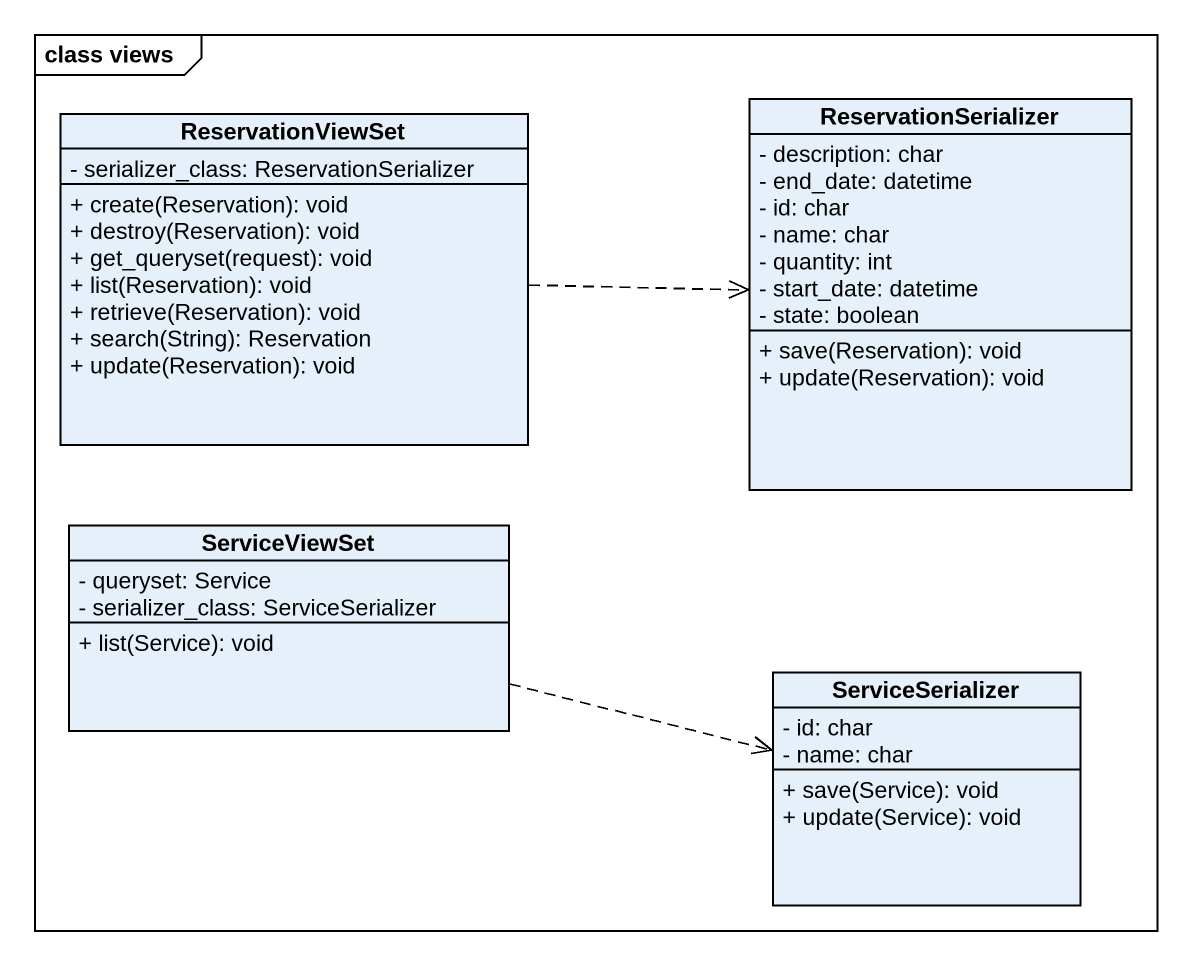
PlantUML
@startuml
mainframe class views
hide circle
hide empty members
skinparam classAttributeIconSize 0
class ReservationViewSet {
  - serializer_class: ReservationSerializer
  + create(Reservation): void
  + destroy(Reservation): void
  + get_queryset(request): void
  + list(Reservation): void
  + retrieve(Reservation): void
  + search(String): Reservation
  + update(Reservation): void
}
class ReservationSerializer {
  - description: char
  - end_date: datetime
  - id: char
  - name: char
  - quantity: int
  - start_date: datetime
  - state: boolean
  + save(Reservation): void
  + update(Reservation): void
}
class ServiceViewSet {
  - queryset: Service
  - serializer_class: ServiceSerializer
  + list(Service): void
}
class ServiceSerializer {
  - id: char
  - name: char
  + save(Service): void
  + update(Service): void
}
ReservationViewSet .right.> ReservationSerializer
ServiceViewSet .right.> ServiceSerializer
@enduml
